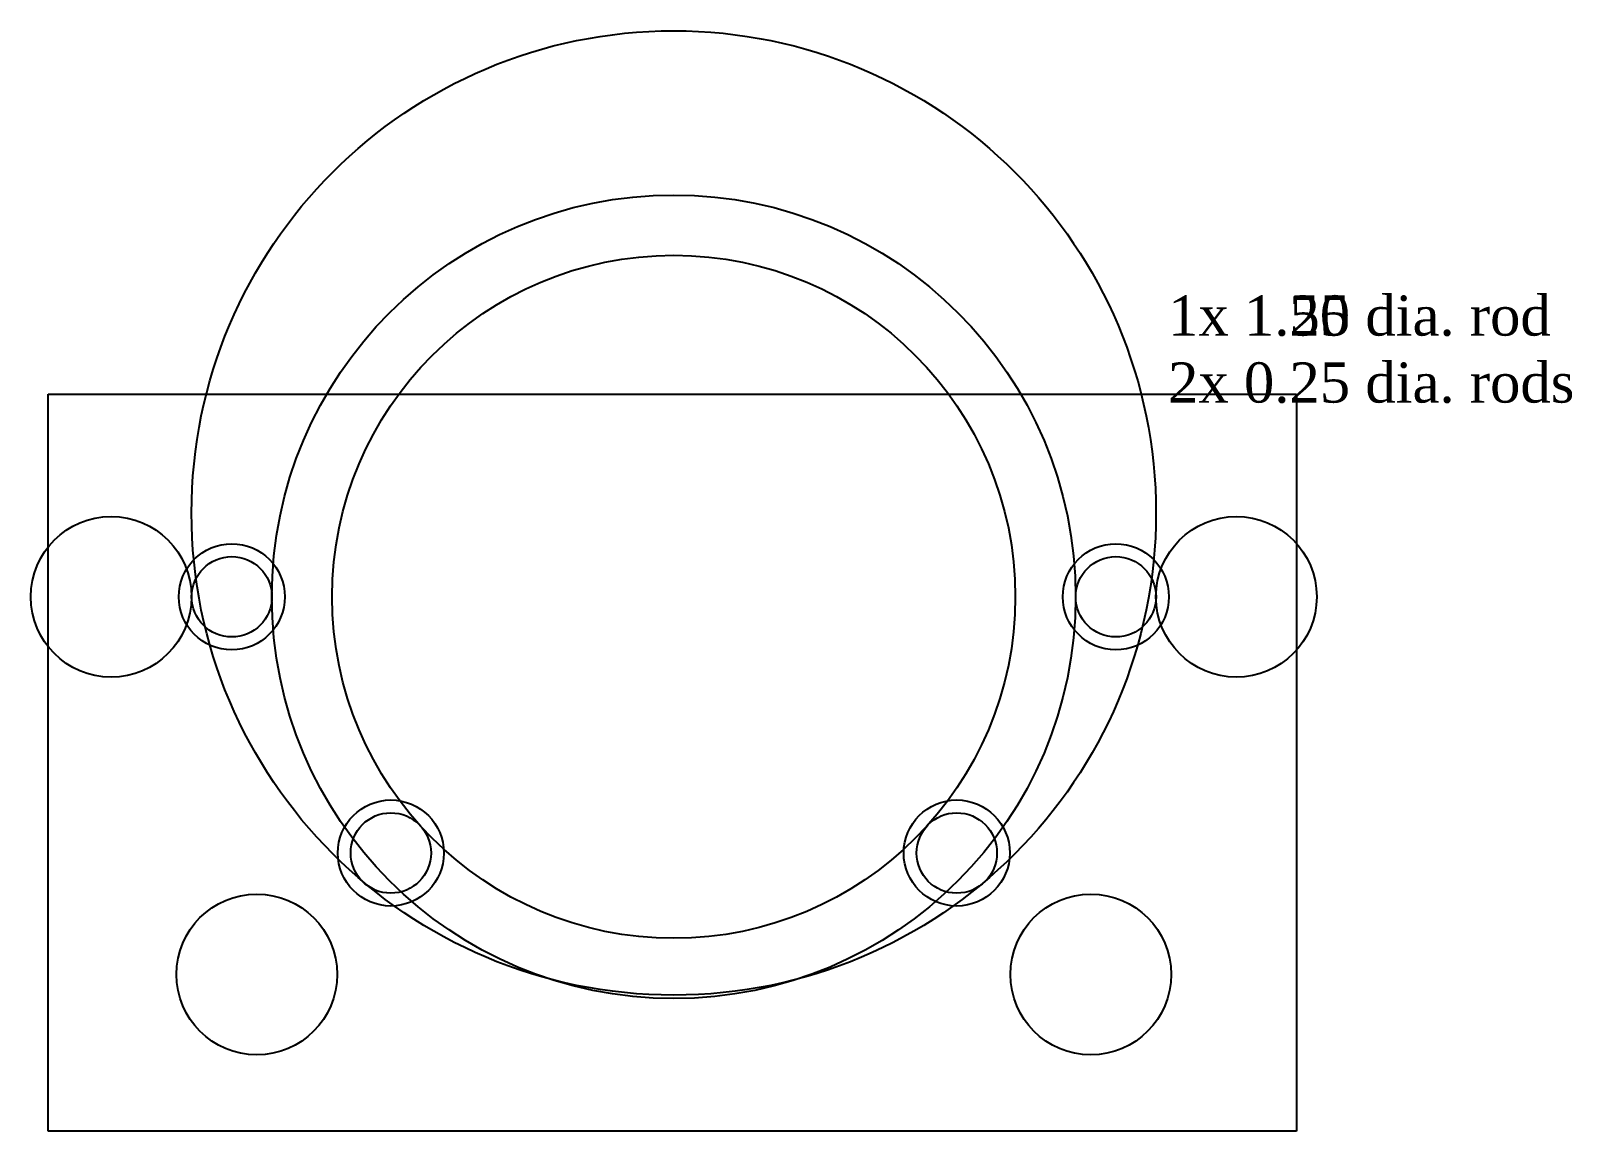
# Model space of a CAD drawing. Header units: inches. Extents: x -0.47 to 1.93, y -0.3 to 1.41.
import ezdxf

# ---------------------------------------------------------------- set-up
doc = ezdxf.new("R2010")
doc.units = ezdxf.units.IN
doc.header["$MEASUREMENT"] = 0
for name, color, linetype, lineweight, true_color in [('Horizontals ... Drop Hole Bend Jig', 1, 'Continuous', 25, 0xff0000), ('Pinball', 30, 'Continuous', 25, 0xff7f00), ('Verticals ... Bottom Rail', 9, 'Continuous', 25, 0xc0c0c0), ('Verticals ... Top Rail', 5, 'Continuous', 25, 0x0000ff), ('Verticals ... Weld Support Bend Jig', 4, 'Continuous', 25, 0x00ffff), ('Verticals ... Welding Rod Jig', 18, 'Continuous', 25, 0x000000)]:
    doc.layers.add(name, color=color, linetype=linetype, lineweight=lineweight, true_color=true_color)
doc.styles.add('textstyle11', font='CENTURY.TTF')
doc.styles.add('textstyle12', font='CENTURY.TTF')

msp = doc.modelspace()

# ---------------------------------------------------------------- linework, layer by layer
at = {"layer": 'Horizontals ... Drop Hole Bend Jig'}
for centre, radius in [((0.5312, 0.5312), 0.625), ((-0.3438, 0.5312), 0.125), ((1.4062, 0.5312), 0.125), ((-0.1173, -0.0562), 0.125), ((1.1798, -0.0562), 0.125)]:
    msp.add_circle(centre, radius, dxfattribs=at)
at = {"layer": 'Pinball'}
msp.add_circle((0.5312, 0.5312), 0.5312, dxfattribs=at)
at = {"layer": 'Verticals ... Bottom Rail'}
for centre in [(0.0912, 0.1327), (0.9713, 0.1327)]:
    msp.add_circle(centre, 0.0625, dxfattribs=at)
at = {"layer": 'Verticals ... Top Rail'}
for centre in [(-0.1562, 0.5312), (1.2188, 0.5312)]:
    msp.add_circle(centre, 0.0625, dxfattribs=at)
at = {"layer": 'Verticals ... Weld Support Bend Jig'}
msp.add_circle((0.5312, 0.6616), 0.75, dxfattribs=at)
at = {"layer": 'Verticals ... Welding Rod Jig'}
for p, q in [((-0.4417, 0.8466), (1.5, 0.8466)), ((-0.4417, -0.3), (-0.4417, 0.8466)), ((1.5, 0.8466), (1.5, -0.3)), ((1.5, -0.3), (-0.4417, -0.3))]:
    msp.add_line(p, q, dxfattribs=at)
for centre in [(-0.1562, 0.5312), (1.2188, 0.5312), (0.0912, 0.1327), (0.9713, 0.1327)]:
    msp.add_circle(centre, 0.0825, dxfattribs=at)

# ---------------------------------------------------------------- texts
at = {"layer": 'Horizontals ... Drop Hole Bend Jig', "insert": (1.3, 1), "char_height": 0.0625, "attachment_point": 1, "style": 'textstyle11'}
msp.add_mtext('1x 1.25 dia. rod\\P2x 0.25 dia. rods', dxfattribs=at)
at = {"layer": 'Verticals ... Weld Support Bend Jig', "insert": (1.3, 1), "char_height": 0.0625, "attachment_point": 1, "style": 'textstyle12'}
msp.add_mtext('1x 1.50 dia. rod', dxfattribs=at)

doc.saveas('drawing.dxf')
